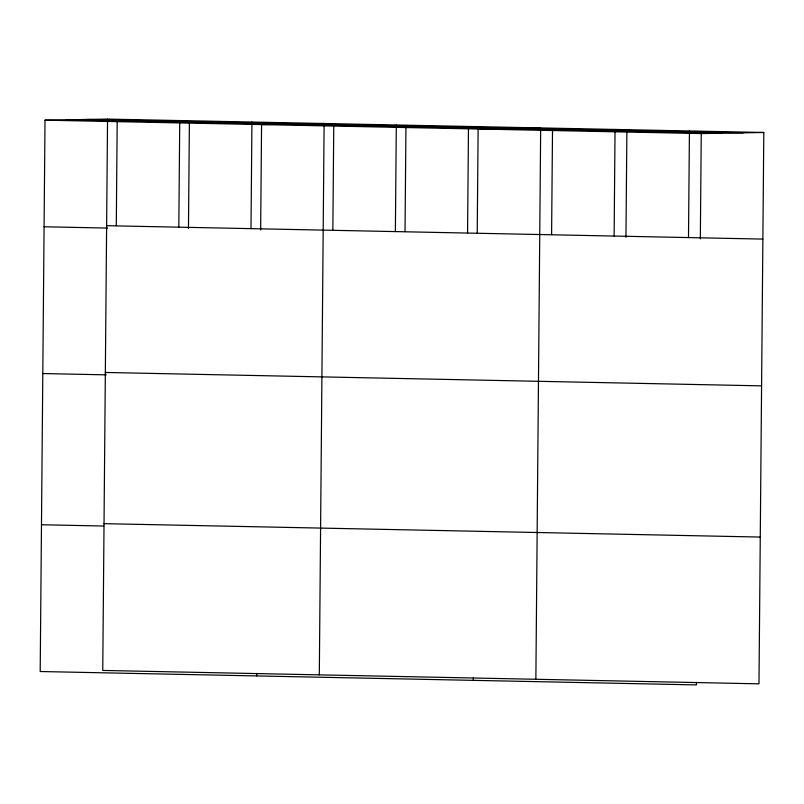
<?xml version="1.0" encoding="UTF-8"?>
<svg xmlns="http://www.w3.org/2000/svg" width="804" height="804" viewBox="0 0 804 804"><rect width="100%" height="100%" fill="white"/><g stroke="black" fill="none" stroke-linecap="round" stroke-linejoin="round"><path stroke-width="1.21" d="M107.555 119.092L102.751 670.435L758.986 683.832L763.8 132.479L107.555 119.092L45.014 120.168L40.2 671.521L696.445 684.907L696.465 682.425M116.289 225.743L117.193 121.645M178.82 227.17L179.744 120.56M188.468 228.477L189.382 123.123M250.999 228.648L251.933 122.037M256.757 675.933L256.777 673.45M260.647 229.944L261.571 124.59L324.123 123.504L319.309 674.857M332.846 230.165L333.76 126.067M395.377 231.592L396.302 124.982M405.035 231.642L405.94 127.545M467.566 233.07L468.491 126.459M473.315 680.355L473.345 677.872M477.224 233.11L478.129 129.012L540.68 127.926L535.866 679.269M551.594 234.627L552.509 130.529M614.125 236.054L615.05 129.444M625.954 237.401L626.879 132.047M688.495 237.572L689.43 130.962M700.334 238.919L701.249 133.564L763.8 132.479M86.922 119.444L743.157 132.841M65.657 119.816L721.891 133.213M45.014 120.168L701.249 133.564M106.63 225.693L762.865 239.089M44.079 226.778L107.555 228.075M105.344 372.463L761.589 385.86M42.803 373.548L106.279 374.845M104.028 523.665L760.272 537.062M41.476 524.751L103.706 526.027"/></g></svg>
